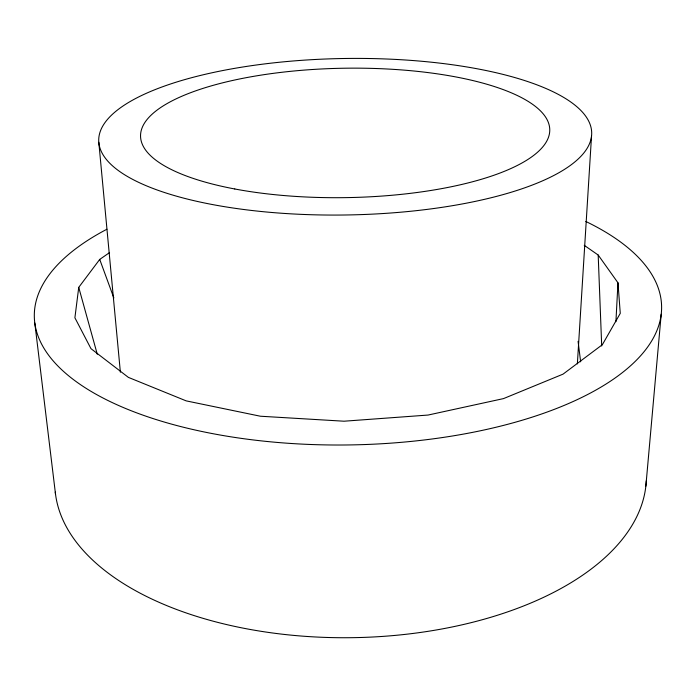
<?xml version="1.0" encoding="UTF-8"?>
<svg xmlns="http://www.w3.org/2000/svg" width="696" height="696" viewBox="0 0 696 696"><rect width="100%" height="100%" fill="white"/><g stroke="black" fill="none" stroke-linecap="round" stroke-linejoin="round"><path stroke-width="1.04" d="M615.917 321.726L617.97 282.802L598.186 255.032L584.257 245.34M577.358 363.886L591.53 136.12A246.515 78.248 -0.9 0 0 229.854 69.209A246.515 78.248 -0.9 0 0 214.246 204.885A246.515 78.248 -0.9 0 0 591.53 136.12M645.845 486.191L661.2 314.227M109.55 252.605L99.719 259.417L78.735 287.37L74.898 317.785L90.976 348.661L128.386 377.38L186.189 400.879L260.391 416.225L344.015 421.21L428.084 415.051L503.521 398.599L563.047 374.135L602.371 344.685L620.267 313.348L617.97 282.802M99.719 259.417L113.866 297.984M78.735 287.37L97.275 354.255M578.08 341.353L580.655 361.842M34.8 323.022L55.523 494.23M98.806 142.288L120.382 372.212M598.186 255.032L601.701 345.982M585.788 221.45A313.678 133.432 -0.9 0 1 565.309 404.924A313.678 133.432 -0.9 0 1 134.232 411.928A313.678 133.432 -0.9 0 1 106.897 229.236M646.279 480.832A295.809 157.653 -0.9 0 1 354.934 637.632A295.809 157.653 -0.9 0 1 55.28 492.098M234.787 188.981A204.641 64.711 -0.9 0 0 549.544 133.014A204.641 64.711 -0.9 0 0 251.117 76.778A204.641 64.711 -0.9 0 0 234.787 188.981"/></g></svg>
